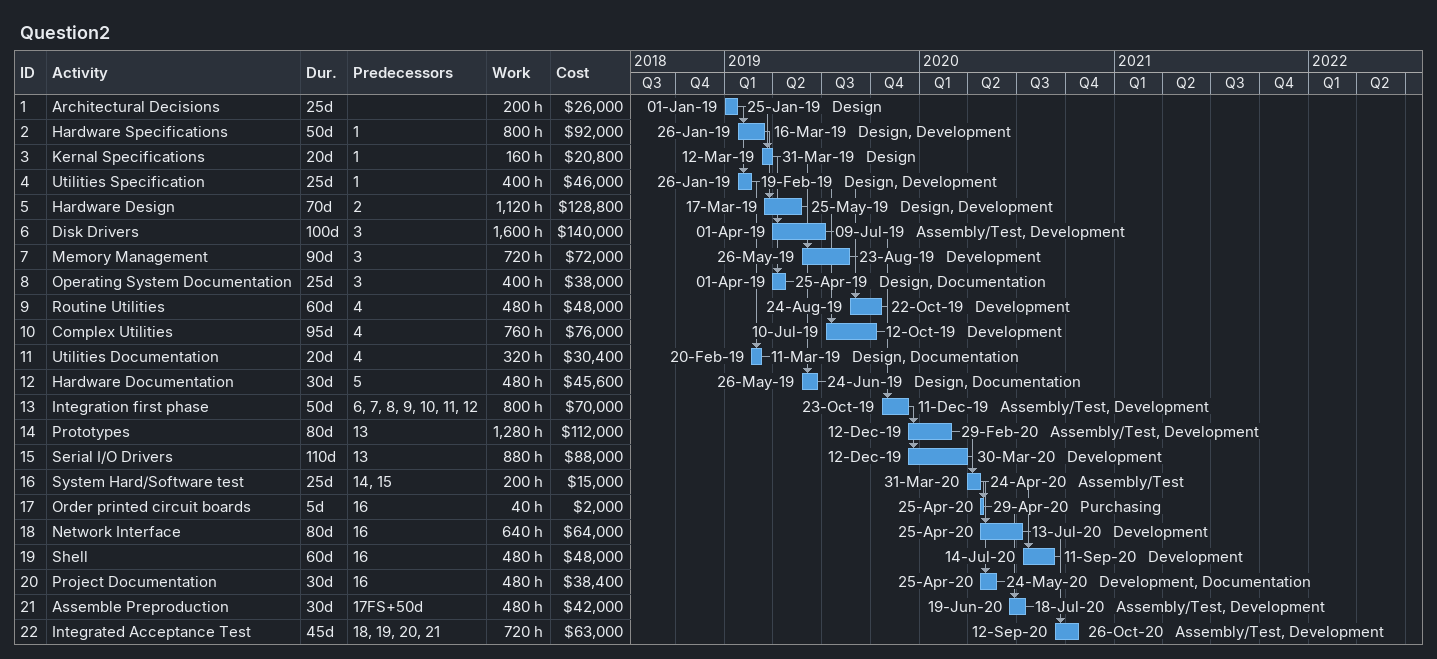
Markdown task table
Question2

| ID | Task | Duration | Start | Finish | Predecessors | Resources | Work (h) | Cost ($) |
|---|---|---|---|---|---|---|---|---|
| 1 | Architectural Decisions | 25d | 2019-01-01 | 2019-01-25 |  | Design | 200 | 26000 |
| 2 | Hardware Specifications | 50d | 2019-01-26 | 2019-03-16 | 1 | Design, Development | 800 | 92000 |
| 3 | Kernal Specifications | 20d | 2019-03-12 | 2019-03-31 | 1 | Design | 160 | 20800 |
| 4 | Utilities Specification | 25d | 2019-01-26 | 2019-02-19 | 1 | Design, Development | 400 | 46000 |
| 5 | Hardware Design | 70d | 2019-03-17 | 2019-05-25 | 2 | Design, Development | 1120 | 128800 |
| 6 | Disk Drivers | 100d | 2019-04-01 | 2019-07-09 | 3 | Assembly/Test, Development | 1600 | 140000 |
| 7 | Memory Management | 90d | 2019-05-26 | 2019-08-23 | 3 | Development | 720 | 72000 |
| 8 | Operating System Documentation | 25d | 2019-04-01 | 2019-04-25 | 3 | Design, Documentation | 400 | 38000 |
| 9 | Routine Utilities | 60d | 2019-08-24 | 2019-10-22 | 4 | Development | 480 | 48000 |
| 10 | Complex Utilities | 95d | 2019-07-10 | 2019-10-12 | 4 | Development | 760 | 76000 |
| 11 | Utilities Documentation | 20d | 2019-02-20 | 2019-03-11 | 4 | Design, Documentation | 320 | 30400 |
| 12 | Hardware Documentation | 30d | 2019-05-26 | 2019-06-24 | 5 | Design, Documentation | 480 | 45600 |
| 13 | Integration first phase | 50d | 2019-10-23 | 2019-12-11 | 6, 7, 8, 9, 10, 11, 12 | Assembly/Test, Development | 800 | 70000 |
| 14 | Prototypes | 80d | 2019-12-12 | 2020-02-29 | 13 | Assembly/Test, Development | 1280 | 112000 |
| 15 | Serial I/O Drivers | 110d | 2019-12-12 | 2020-03-30 | 13 | Development | 880 | 88000 |
| 16 | System Hard/Software test | 25d | 2020-03-31 | 2020-04-24 | 14, 15 | Assembly/Test | 200 | 15000 |
| 17 | Order printed circuit boards | 5d | 2020-04-25 | 2020-04-29 | 16 | Purchasing | 40 | 2000 |
| 18 | Network Interface | 80d | 2020-04-25 | 2020-07-13 | 16 | Development | 640 | 64000 |
| 19 | Shell | 60d | 2020-07-14 | 2020-09-11 | 16 | Development | 480 | 48000 |
| 20 | Project Documentation | 30d | 2020-04-25 | 2020-05-24 | 16 | Development, Documentation | 480 | 38400 |
| 21 | Assemble Preproduction | 30d | 2020-06-19 | 2020-07-18 | 17FS+50d | Assembly/Test, Development | 480 | 42000 |
| 22 | Integrated Acceptance Test | 45d | 2020-09-12 | 2020-10-26 | 18, 19, 20, 21 | Assembly/Test, Development | 720 | 63000 |
